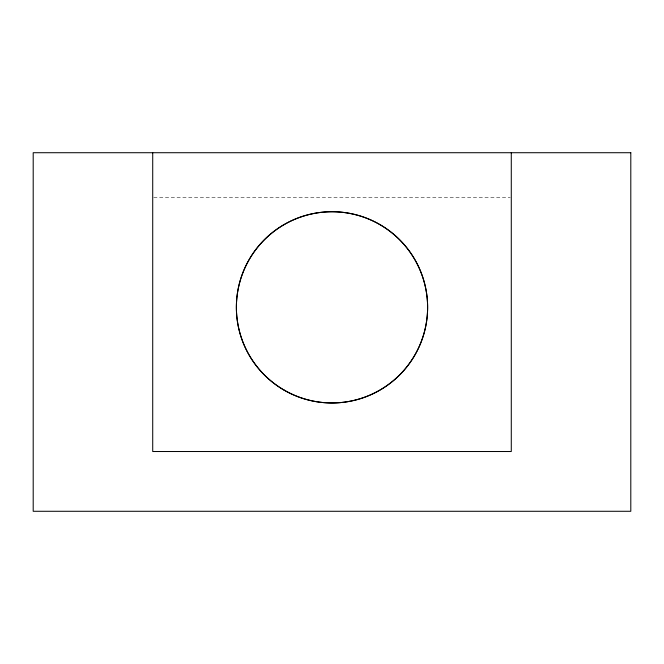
<?xml version="1.0" encoding="UTF-8"?>
<svg xmlns="http://www.w3.org/2000/svg" width="664" height="664" viewBox="0 0 664 664"><rect width="100%" height="100%" fill="white"/><g stroke="black" fill="none" stroke-linecap="round" stroke-linejoin="round"><path stroke-width="0.5" stroke-dasharray="3.32 2.49" d="M153.757 197.54L510.242 197.54"/><path stroke-width="1" d="M511.28 152.72L511.28 451.52L152.72 451.52L152.72 152.72M630.8 152.72L33.2 152.72L33.2 511.28L630.8 511.28L630.8 152.72M284.192 390.158A95.616 95.616 0 0 0 427.616 307.349A95.616 95.616 0 0 0 284.192 224.54A95.616 95.616 0 0 0 284.192 390.158M264.388 374.961A95.616 95.616 0 0 0 424.354 332.1A95.616 95.616 0 0 0 307.249 214.995A95.616 95.616 0 0 0 264.388 374.961"/></g></svg>
